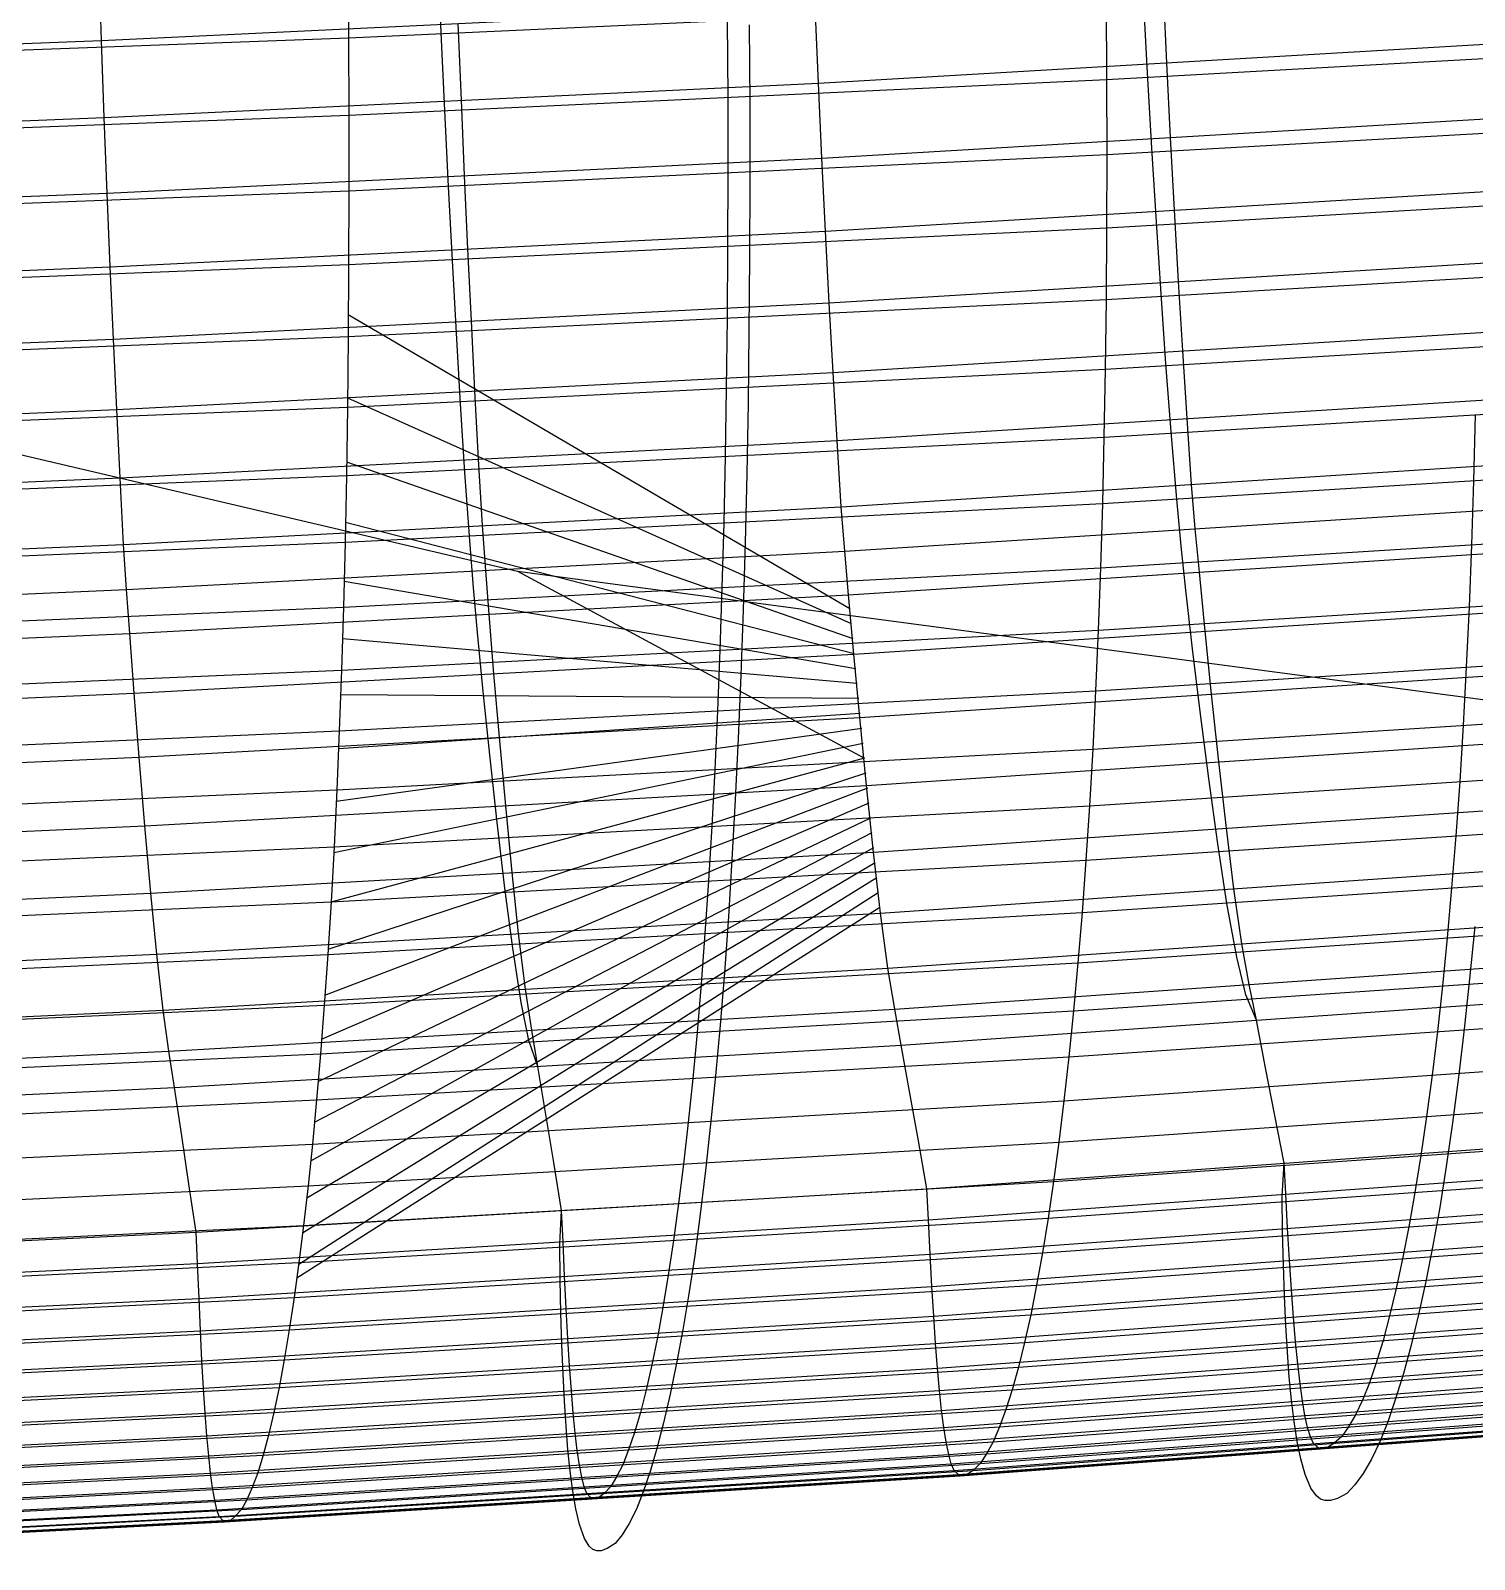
# Model space of a CAD drawing. Extents: x -530 to 530, y -2 to 255.
# Drawn here: x 123.2 to 173.1, y 2.3 to 55.2 of the extents above; entities that cross this region are included whole.
import ezdxf

# ---------------------------------------------------------------- set-up
doc = ezdxf.new("R2010")
doc.units = 0
doc.header["$MEASUREMENT"] = 0
doc.layers.add('default', color=7, linetype='Continuous')

msp = doc.modelspace()

# ---------------------------------------------------------------- linework, layer by layer
at = {"layer": 'default', "color": 5, "linetype": 'Continuous'}
for p, q in [((134.148, 57.698, -13.243), (134.17, 54.969, -13.147)), ((134.17, 54.969, -13.147), (160.396, 56.176, -8.465)), ((160.396, 56.176, -8.465), (160.411, 53.526, -8.323)), ((107.826, 53.986, -17.86), (134.17, 54.969, -13.147)), ((134.17, 54.969, -13.147), (134.183, 52.298, -13.004)), ((160.411, 53.526, -8.323), (186.129, 54.969, -1.64)), ((134.183, 52.298, -13.004), (160.411, 53.526, -8.323)), ((160.411, 53.526, -8.323), (160.415, 50.93, -8.14)), ((160.415, 50.93, -8.14), (186.134, 52.398, -1.459)), ((107.836, 51.298, -17.716), (134.183, 52.298, -13.004)), ((134.183, 52.298, -13.004), (134.187, 49.681, -12.819)), ((134.187, 49.681, -12.819), (160.415, 50.93, -8.14)), ((160.415, 50.93, -8.14), (160.408, 48.394, -7.909)), ((160.408, 48.394, -7.909), (186.126, 49.885, -1.231)), ((107.839, 48.665, -17.53), (134.187, 49.681, -12.819)), ((134.187, 49.681, -12.819), (134.18, 47.125, -12.585)), ((134.18, 47.125, -12.585), (160.408, 48.394, -7.909)), ((160.408, 48.394, -7.909), (160.389, 45.918, -7.634)), ((107.833, 46.092, -17.294), (134.18, 47.125, -12.585)), ((134.18, 47.125, -12.585), (134.164, 44.63, -12.307)), ((160.389, 45.918, -7.634), (186.104, 47.431, -0.96)), ((134.164, 44.63, -12.307), (160.389, 45.918, -7.634)), ((160.389, 45.918, -7.634), (160.359, 43.501, -7.313)), ((160.359, 43.501, -7.313), (186.069, 45.037, -0.644)), ((107.82, 43.58, -17.013), (134.164, 44.63, -12.307)), ((134.164, 44.63, -12.307), (134.138, 42.194, -11.982)), ((134.138, 42.194, -11.982), (160.359, 43.501, -7.313)), ((160.359, 43.501, -7.313), (160.317, 41.149, -6.943)), ((160.317, 41.149, -6.943), (186.02, 42.706, -0.28)), ((107.799, 41.129, -16.684), (134.138, 42.194, -11.982)), ((134.138, 42.194, -11.982), (134.102, 39.823, -11.608)), ((134.102, 39.823, -11.608), (160.317, 41.149, -6.943)), ((160.317, 41.149, -6.943), (160.262, 38.856, -6.526)), ((160.262, 38.856, -6.526), (185.957, 40.434, 0.131)), ((107.77, 38.743, -16.306), (134.102, 39.823, -11.608)), ((134.102, 39.823, -11.608), (134.056, 37.513, -11.184)), ((134.056, 37.513, -11.184), (160.262, 38.856, -6.526)), ((160.262, 38.856, -6.526), (160.196, 36.63, -6.062)), ((160.196, 36.63, -6.062), (185.88, 38.229, 0.588)), ((107.732, 36.418, -15.878), (134.056, 37.513, -11.184)), ((134.056, 37.513, -11.184), (134, 35.27, -10.714)), ((134, 35.27, -10.714), (160.196, 36.63, -6.062)), ((160.196, 36.63, -6.062), (160.118, 34.472, -5.552)), ((160.118, 34.472, -5.552), (185.79, 36.09, 1.089)), ((107.685, 34.161, -15.402), (134, 35.27, -10.714)), ((134, 35.27, -10.714), (133.933, 33.094, -10.197)), ((133.933, 33.094, -10.197), (160.118, 34.472, -5.552)), ((160.118, 34.472, -5.552), (160.029, 32.378, -4.996)), ((160.029, 32.378, -4.996), (185.686, 34.015, 1.635)), ((107.631, 31.972, -14.879), (133.933, 33.094, -10.197)), ((133.933, 33.094, -10.197), (133.857, 30.984, -9.633)), ((133.857, 30.984, -9.633), (160.029, 32.378, -4.996)), ((160.029, 32.378, -4.996), (159.927, 30.353, -4.394)), ((159.927, 30.353, -4.394), (185.568, 32.009, 2.227)), ((107.569, 29.848, -14.309), (133.857, 30.984, -9.633)), ((133.857, 30.984, -9.633), (133.771, 28.944, -9.023)), ((133.771, 28.944, -9.023), (159.927, 30.353, -4.394)), ((159.927, 30.353, -4.394), (159.815, 28.398, -3.751)), ((159.815, 28.398, -3.751), (185.438, 30.072, 2.859)), ((107.499, 27.795, -13.692), (133.771, 28.944, -9.023)), ((133.771, 28.944, -9.023), (133.676, 26.974, -8.371)), ((133.676, 26.974, -8.371), (159.815, 28.398, -3.751)), ((159.815, 28.398, -3.751), (159.692, 26.513, -3.065)), ((159.692, 26.513, -3.065), (185.295, 28.203, 3.534)), ((107.421, 25.813, -13.032), (133.676, 26.974, -8.371)), ((133.676, 26.974, -8.371), (133.571, 25.074, -7.674)), ((133.571, 25.074, -7.674), (159.692, 26.513, -3.065)), ((159.692, 26.513, -3.065), (159.559, 24.699, -2.339)), ((159.559, 24.699, -2.339), (185.141, 26.406, 4.246)), ((107.335, 23.902, -12.327), (133.571, 25.074, -7.674)), ((133.571, 25.074, -7.674), (133.458, 23.247, -6.938)), ((133.458, 23.247, -6.938), (159.559, 24.699, -2.339)), ((159.559, 24.699, -2.339), (159.416, 22.961, -1.578)), ((159.416, 22.961, -1.578), (184.975, 24.683, 4.994)), ((107.243, 22.063, -11.582), (133.458, 23.247, -6.938)), ((133.458, 23.247, -6.938), (133.337, 21.495, -6.165)), ((133.337, 21.495, -6.165), (159.416, 22.961, -1.578)), ((159.264, 21.294, -0.782), (184.798, 23.031, 5.776)), ((159.416, 22.961, -1.578), (159.264, 21.294, -0.782)), ((107.144, 20.3, -10.8), (133.337, 21.495, -6.165)), ((133.337, 21.495, -6.165), (133.208, 19.816, -5.358)), ((133.208, 19.816, -5.358), (159.264, 21.294, -0.782)), ((159.102, 19.704, 0.047), (184.611, 21.455, 6.59)), ((159.264, 21.294, -0.782), (159.102, 19.704, 0.047)), ((107.038, 18.611, -9.983), (133.208, 19.816, -5.358)), ((133.208, 19.816, -5.358), (133.071, 18.214, -4.517)), ((133.071, 18.214, -4.517), (159.102, 19.704, 0.047)), ((158.933, 18.189, 0.906), (184.415, 19.953, 7.433)), ((159.102, 19.704, 0.047), (158.933, 18.189, 0.906)), ((158.757, 16.754, 1.79), (184.21, 18.53, 8.302)), ((106.926, 16.999, -9.131), (133.071, 18.214, -4.517)), ((133.071, 18.214, -4.517), (132.927, 16.688, -3.645)), ((132.927, 16.688, -3.645), (158.933, 18.189, 0.906)), ((158.933, 18.189, 0.906), (158.757, 16.754, 1.79)), ((158.573, 15.395, 2.7), (183.997, 17.184, 9.194)), ((106.809, 15.464, -8.25), (132.927, 16.688, -3.645)), ((132.777, 15.242, -2.747), (158.757, 16.754, 1.79)), ((132.927, 16.688, -3.645), (132.777, 15.242, -2.747)), ((158.757, 16.754, 1.79), (158.573, 15.395, 2.7)), ((158.383, 14.119, 3.63), (183.776, 15.918, 10.108)), ((132.622, 13.873, -1.825), (158.573, 15.395, 2.7)), ((154.246, 14.07, 21.725), (178.975, 15.852, 27.86)), ((158.573, 15.395, 2.7), (158.383, 14.119, 3.63)), ((106.687, 14.009, -7.341), (132.777, 15.242, -2.747)), ((132.777, 15.242, -2.747), (132.622, 13.873, -1.825)), ((154.246, 14.07, 21.725), (154.192, 15.144, 21.879)), ((154.305, 12.876, 21.562), (179.043, 14.67, 27.7)), ((158.187, 12.922, 4.58), (183.549, 14.732, 11.041)), ((106.559, 12.632, -6.407), (132.622, 13.873, -1.825)), ((128.952, 12.553, 17.497), (154.246, 14.07, 21.725)), ((132.46, 12.587, -0.88), (158.383, 14.119, 3.63)), ((132.622, 13.873, -1.825), (132.46, 12.587, -0.88)), ((154.305, 12.876, 21.562), (154.246, 14.07, 21.725)), ((158.383, 14.119, 3.63), (158.187, 12.922, 4.58)), ((128.952, 12.553, 17.497), (128.906, 13.636, 17.654)), ((154.365, 11.764, 21.386), (179.113, 13.569, 27.529)), ((157.987, 11.807, 5.545), (183.316, 13.626, 11.988)), ((129.002, 11.349, 17.331), (154.305, 12.876, 21.562)), ((132.294, 11.382, 0.085), (158.187, 12.922, 4.58)), ((154.365, 11.764, 21.386), (154.305, 12.876, 21.562)), ((158.187, 12.922, 4.58), (157.987, 11.807, 5.545)), ((103.564, 11.316, 13.16), (128.952, 12.553, 17.497)), ((106.428, 11.338, -5.45), (132.46, 12.587, -0.88)), ((129.002, 11.349, 17.331), (128.952, 12.553, 17.497)), ((132.46, 12.587, -0.88), (132.294, 11.382, 0.085)), ((154.427, 10.734, 21.196), (179.184, 12.549, 27.343)), ((157.782, 10.774, 6.522), (183.079, 12.602, 12.947)), ((129.053, 10.229, 17.152), (154.365, 11.764, 21.386)), ((132.124, 10.259, 1.064), (157.987, 11.807, 5.545)), ((154.427, 10.734, 21.196), (154.365, 11.764, 21.386)), ((157.572, 9.826, 7.513), (182.835, 11.662, 13.919)), ((157.987, 11.807, 5.545), (157.782, 10.774, 6.522)), ((103.604, 10.105, 12.991), (129.002, 11.349, 17.331)), ((106.292, 10.126, -4.474), (132.294, 11.382, 0.085)), ((129.053, 10.229, 17.152), (129.002, 11.349, 17.331)), ((132.294, 11.382, 0.085), (132.124, 10.259, 1.064)), ((154.491, 9.79, 20.989), (179.259, 11.613, 27.14)), ((129.105, 9.191, 16.958), (154.427, 10.734, 21.196)), ((131.95, 9.219, 2.055), (157.782, 10.774, 6.522)), ((154.491, 9.79, 20.989), (154.427, 10.734, 21.196)), ((154.558, 8.932, 20.764), (179.337, 10.763, 26.92)), ((157.359, 8.965, 8.511), (182.588, 10.808, 14.899)), ((157.782, 10.774, 6.522), (157.572, 9.826, 7.513)), ((103.646, 8.977, 12.809), (129.053, 10.229, 17.152)), ((106.153, 8.996, -3.483), (132.124, 10.259, 1.064)), ((129.105, 9.191, 16.958), (129.053, 10.229, 17.152)), ((132.124, 10.259, 1.064), (131.95, 9.219, 2.055)), ((129.16, 8.238, 16.747), (154.491, 9.79, 20.989)), ((131.772, 8.264, 3.061), (157.572, 9.826, 7.513)), ((154.558, 8.932, 20.764), (154.491, 9.79, 20.989)), ((154.628, 8.159, 20.52), (179.417, 9.998, 26.681)), ((157.143, 8.188, 9.516), (182.338, 10.038, 15.886)), ((157.572, 9.826, 7.513), (157.359, 8.965, 8.511)), ((103.688, 7.932, 12.613), (129.105, 9.191, 16.958)), ((106.011, 7.95, -2.479), (131.95, 9.219, 2.055)), ((129.16, 8.238, 16.747), (129.105, 9.191, 16.958)), ((131.95, 9.219, 2.055), (131.772, 8.264, 3.061)), ((154.701, 7.473, 20.254), (179.502, 9.318, 26.421)), ((156.925, 7.499, 10.526), (182.084, 9.354, 16.877)), ((129.216, 7.373, 16.519), (154.558, 8.932, 20.764)), ((131.592, 7.397, 4.075), (157.359, 8.965, 8.511)), ((154.628, 8.159, 20.52), (154.558, 8.932, 20.764)), ((154.778, 6.876, 19.964), (179.592, 8.728, 26.136)), ((156.703, 6.899, 11.541), (181.827, 8.758, 17.873)), ((157.359, 8.965, 8.511), (157.143, 8.188, 9.516)), ((103.733, 6.973, 12.399), (129.16, 8.238, 16.747)), ((105.866, 6.99, -1.46), (131.772, 8.264, 3.061)), ((129.216, 7.373, 16.519), (129.16, 8.238, 16.747)), ((129.275, 6.594, 16.271), (154.628, 8.159, 20.52)), ((131.409, 6.615, 5.095), (157.143, 8.188, 9.516)), ((131.772, 8.264, 3.061), (131.592, 7.397, 4.075)), ((154.701, 7.473, 20.254), (154.628, 8.159, 20.52)), ((154.86, 6.367, 19.647), (179.687, 8.224, 25.825)), ((156.481, 6.386, 12.553), (181.569, 8.249, 18.866)), ((157.143, 8.188, 9.516), (156.925, 7.499, 10.526)), ((129.337, 5.902, 16), (154.701, 7.473, 20.254)), ((131.223, 5.921, 6.121), (156.925, 7.499, 10.526)), ((154.778, 6.876, 19.964), (154.701, 7.473, 20.254)), ((154.946, 5.95, 19.303), (179.787, 7.811, 25.488)), ((155.036, 5.622, 18.932), (179.892, 7.487, 25.125)), ((156.037, 5.634, 14.556), (181.053, 7.503, 20.831)), ((156.253, 5.965, 13.585), (181.304, 7.832, 19.879)), ((156.925, 7.499, 10.526), (156.703, 6.899, 11.541)), ((103.779, 6.103, 12.167), (129.216, 7.373, 16.519)), ((105.718, 6.118, -0.435), (131.592, 7.397, 4.075)), ((129.275, 6.594, 16.271), (129.216, 7.373, 16.519)), ((131.036, 5.317, 7.151), (156.703, 6.899, 11.541)), ((131.592, 7.397, 4.075), (131.409, 6.615, 5.095)), ((155.133, 5.39, 18.527), (180.004, 7.257, 24.728)), ((155.275, 5.25, 17.916), (180.169, 7.118, 24.128)), ((155.341, 5.203, 17.632), (180.245, 7.072, 23.85)), ((155.46, 5.214, 17.11), (180.384, 7.084, 23.338)), ((155.586, 5.253, 16.558), (180.53, 7.123, 22.795)), ((155.786, 5.397, 15.67), (180.762, 7.267, 21.924)), ((156.703, 6.899, 11.541), (156.481, 6.386, 12.553)), ((103.827, 5.318, 11.916), (129.275, 6.594, 16.271)), ((105.569, 5.331, 0.599), (131.409, 6.615, 5.095)), ((129.337, 5.902, 16), (129.275, 6.594, 16.271)), ((129.402, 5.301, 15.705), (154.778, 6.876, 19.964)), ((129.472, 4.787, 15.383), (154.86, 6.367, 19.647)), ((130.847, 4.801, 8.179), (156.481, 6.386, 12.553)), ((131.409, 6.615, 5.095), (131.223, 5.921, 6.121)), ((154.86, 6.367, 19.647), (154.778, 6.876, 19.964)), ((154.946, 5.95, 19.303), (154.86, 6.367, 19.647)), ((156.481, 6.386, 12.553), (156.253, 5.965, 13.585)), ((103.878, 4.621, 11.642), (129.337, 5.902, 16)), ((105.417, 4.633, 1.637), (131.223, 5.921, 6.121)), ((129.402, 5.301, 15.705), (129.337, 5.902, 16)), ((129.545, 4.367, 15.034), (154.946, 5.95, 19.303)), ((130.653, 4.378, 9.227), (156.253, 5.965, 13.585)), ((131.223, 5.921, 6.121), (131.036, 5.317, 7.151)), ((155.036, 5.622, 18.932), (154.946, 5.95, 19.303)), ((156.253, 5.965, 13.585), (156.037, 5.634, 14.556)), ((103.931, 4.016, 11.343), (129.402, 5.301, 15.705)), ((105.264, 4.026, 2.681), (131.036, 5.317, 7.151)), ((129.472, 4.787, 15.383), (129.402, 5.301, 15.705)), ((129.622, 4.036, 14.657), (155.036, 5.622, 18.932)), ((129.704, 3.801, 14.246), (155.133, 5.39, 18.527)), ((130.258, 3.807, 11.343), (155.786, 5.397, 15.67)), ((130.47, 4.045, 10.212), (156.037, 5.634, 14.556)), ((131.036, 5.317, 7.151), (130.847, 4.801, 8.179)), ((155.133, 5.39, 18.527), (155.036, 5.622, 18.932)), ((155.275, 5.25, 17.916), (155.133, 5.39, 18.527)), ((155.786, 5.397, 15.67), (155.586, 5.253, 16.558)), ((156.037, 5.634, 14.556), (155.786, 5.397, 15.67)), ((103.987, 3.499, 11.016), (129.472, 4.787, 15.383)), ((105.11, 3.508, 3.721), (130.847, 4.801, 8.179)), ((129.545, 4.367, 15.034), (129.472, 4.787, 15.383)), ((129.824, 3.66, 13.625), (155.275, 5.25, 17.916)), ((129.88, 3.612, 13.337), (155.341, 5.203, 17.632)), ((129.981, 3.623, 12.807), (155.46, 5.214, 17.11)), ((130.088, 3.662, 12.245), (155.586, 5.253, 16.558)), ((130.847, 4.801, 8.179), (130.653, 4.378, 9.227)), ((155.341, 5.203, 17.632), (155.275, 5.25, 17.916)), ((155.46, 5.214, 17.11), (155.341, 5.203, 17.632)), ((155.586, 5.253, 16.558), (155.46, 5.214, 17.11)), ((104.047, 3.075, 10.662), (129.545, 4.367, 15.034)), ((104.952, 3.082, 4.782), (130.653, 4.378, 9.227)), ((129.622, 4.036, 14.657), (129.545, 4.367, 15.034)), ((130.653, 4.378, 9.227), (130.47, 4.045, 10.212)), ((104.11, 2.743, 10.281), (129.622, 4.036, 14.657)), ((104.177, 2.506, 9.864), (129.704, 3.801, 14.246)), ((104.629, 2.509, 6.925), (130.258, 3.807, 11.343)), ((104.802, 2.748, 5.78), (130.47, 4.045, 10.212)), ((129.704, 3.801, 14.246), (129.622, 4.036, 14.657)), ((129.824, 3.66, 13.625), (129.704, 3.801, 14.246)), ((130.258, 3.807, 11.343), (130.088, 3.662, 12.245)), ((130.47, 4.045, 10.212), (130.258, 3.807, 11.343)), ((104.275, 2.363, 9.236), (129.824, 3.66, 13.625)), ((104.321, 2.315, 8.944), (129.88, 3.612, 13.337)), ((104.403, 2.325, 8.407), (129.981, 3.623, 12.807)), ((104.49, 2.364, 7.839), (130.088, 3.662, 12.245)), ((129.88, 3.612, 13.337), (129.824, 3.66, 13.625)), ((129.981, 3.623, 12.807), (129.88, 3.612, 13.337)), ((130.088, 3.662, 12.245), (129.981, 3.623, 12.807))]:
    msp.add_line(p, q, dxfattribs=at)
at = {"layer": 'default', "color": 4, "linetype": 'Continuous'}
for p, q in [((137.387, 55.144, 36.452), (137.267, 57.888, 36.809)), ((161.828, 53.757, 40.951), (161.682, 56.418, 41.328)), ((137.511, 52.459, 36.067), (137.387, 55.144, 36.452)), ((148.045, 55.419, -14.386), (148.059, 52.693, -14.24)), ((161.976, 51.151, 40.559), (161.828, 53.757, 40.951)), ((137.639, 49.83, 35.666), (137.511, 52.459, 36.067)), ((148.059, 52.693, -14.24), (148.065, 50.017, -14.05)), ((162.133, 48.604, 40.132), (161.976, 51.151, 40.559)), ((137.773, 47.261, 35.231), (137.639, 49.83, 35.666)), ((148.065, 50.017, -14.05), (148.054, 47.397, -13.799)), ((162.295, 46.116, 39.675), (162.133, 48.604, 40.132)), ((137.911, 44.75, 34.765), (137.773, 47.261, 35.231)), ((148.054, 47.397, -13.799), (148.032, 44.837, -13.492)), ((162.461, 43.689, 39.199), (162.295, 46.116, 39.675)), ((138.053, 42.302, 34.279), (137.911, 44.75, 34.765)), ((148.032, 44.837, -13.492), (148, 42.331, -13.136)), ((162.638, 41.332, 38.673), (162.461, 43.689, 39.199)), ((148, 42.331, -13.136), (147.954, 39.885, -12.729)), ((138.204, 39.924, 33.743), (138.053, 42.302, 34.279)), ((162.836, 39.003, 38.098), (162.638, 41.332, 38.673)), ((138.375, 37.574, 33.157), (138.204, 39.924, 33.743)), ((147.954, 39.885, -12.729), (147.897, 37.498, -12.271)), ((162.989, 37.375, 37.584), (162.836, 39.003, 38.098)), ((138.504, 35.932, 32.633), (138.375, 37.574, 33.157)), ((147.897, 37.498, -12.271), (147.829, 35.176, -11.764)), ((163.152, 35.852, 37.035), (162.989, 37.375, 37.584)), ((138.643, 34.396, 32.074), (138.504, 35.932, 32.633)), ((163.382, 33.822, 36.275), (163.152, 35.852, 37.035)), ((147.829, 35.176, -11.764), (147.75, 32.919, -11.207)), ((138.84, 32.347, 31.299), (138.643, 34.396, 32.074)), ((163.644, 31.655, 35.405), (163.382, 33.822, 36.275)), ((147.75, 32.919, -11.207), (147.659, 30.723, -10.601)), ((139.064, 30.16, 30.413), (138.84, 32.347, 31.299)), ((163.943, 29.334, 34.383), (163.644, 31.655, 35.405)), ((147.659, 30.723, -10.601), (147.556, 28.597, -9.946)), ((139.32, 27.819, 29.373), (139.064, 30.16, 30.413)), ((164.256, 27.078, 33.305), (163.943, 29.334, 34.383)), ((147.556, 28.597, -9.946), (147.444, 26.54, -9.246)), ((139.587, 25.543, 28.275), (139.32, 27.819, 29.373)), ((164.575, 25.017, 32.209), (164.256, 27.078, 33.305)), ((147.444, 26.54, -9.246), (147.321, 24.547, -8.508)), ((139.861, 23.463, 27.158), (139.587, 25.543, 28.275)), ((164.92, 23.157, 30.967), (164.575, 25.017, 32.209)), ((147.321, 24.547, -8.508), (147.187, 22.631, -7.718)), ((173.146, 24.217, -2.091), (172.97, 22.404, -1.245)), ((140.155, 21.586, 25.894), (139.861, 23.463, 27.158)), ((165.231, 21.851, 29.794), (164.92, 23.157, 30.967)), ((147.187, 22.631, -7.718), (147.037, 20.804, -6.859)), ((172.97, 22.404, -1.245), (172.783, 20.666, -0.358)), ((165.592, 20.972, 28.407), (165.231, 21.851, 29.794)), ((140.421, 20.268, 24.699), (140.155, 21.586, 25.894)), ((147.037, 20.804, -6.859), (146.877, 19.052, -5.958)), ((165.912, 19.325, 27.253), (165.592, 20.972, 28.407)), ((172.783, 20.666, -0.358), (172.585, 19.006, 0.565)), ((140.728, 19.378, 23.291), (140.421, 20.268, 24.699)), ((141.002, 17.715, 22.116), (140.728, 19.378, 23.291)), ((146.877, 19.052, -5.958), (146.707, 17.379, -5.02)), ((166.232, 17.678, 26.099), (165.912, 19.325, 27.253)), ((172.585, 19.006, 0.565), (172.38, 17.418, 1.511)), ((141.275, 16.053, 20.941), (141.002, 17.715, 22.116)), ((166.552, 16.03, 24.945), (166.232, 17.678, 26.099)), ((146.707, 17.379, -5.02), (146.532, 15.778, -4.06)), ((172.38, 17.418, 1.511), (172.164, 15.916, 2.494)), ((141.549, 14.39, 19.766), (141.275, 16.053, 20.941)), ((166.488, 14.885, 25.29), (166.552, 16.03, 24.945)), ((172.164, 15.916, 2.494), (171.939, 14.494, 3.508)), ((146.532, 15.778, -4.06), (146.347, 14.265, -3.061)), ((166.497, 13.657, 25.353), (166.488, 14.885, 25.29)), ((141.494, 13.235, 20.12), (141.549, 14.39, 19.766)), ((171.939, 14.494, 3.508), (171.698, 13.176, 4.573)), ((146.347, 14.265, -3.061), (146.155, 12.831, -2.031)), ((141.502, 11.997, 20.182), (141.494, 13.235, 20.12)), ((166.525, 12.504, 25.334), (166.497, 13.657, 25.353)), ((146.155, 12.831, -2.031), (145.949, 11.503, -0.949)), ((171.698, 13.176, 4.573), (171.453, 11.938, 5.651)), ((166.563, 11.425, 25.266), (166.525, 12.504, 25.334)), ((141.526, 10.834, 20.16), (141.502, 11.997, 20.182)), ((171.453, 11.938, 5.651), (171.201, 10.793, 6.752)), ((145.949, 11.503, -0.949), (145.74, 10.255, 0.147)), ((166.611, 10.42, 25.156), (166.563, 11.425, 25.266)), ((141.559, 9.745, 20.09), (141.526, 10.834, 20.16)), ((171.201, 10.793, 6.752), (170.943, 9.73, 7.871)), ((145.74, 10.255, 0.147), (145.524, 9.101, 1.266)), ((166.667, 9.49, 25.006), (166.611, 10.42, 25.156)), ((141.6, 8.732, 19.977), (141.559, 9.745, 20.09)), ((170.943, 9.73, 7.871), (170.68, 8.749, 9.002)), ((145.524, 9.101, 1.266), (145.304, 8.031, 2.402)), ((166.732, 8.625, 24.815), (166.667, 9.49, 25.006)), ((141.648, 7.793, 19.824), (141.6, 8.732, 19.977)), ((166.808, 7.823, 24.577), (166.732, 8.625, 24.815)), ((170.68, 8.749, 9.002), (170.411, 7.868, 10.148)), ((145.304, 8.031, 2.402), (145.079, 7.042, 3.552)), ((141.704, 6.921, 19.629), (141.648, 7.793, 19.824)), ((166.896, 7.083, 24.283), (166.808, 7.823, 24.577)), ((170.411, 7.868, 10.148), (170.138, 7.077, 11.305)), ((141.769, 6.112, 19.386), (141.704, 6.921, 19.629)), ((145.079, 7.042, 3.552), (144.849, 6.154, 4.716)), ((167.001, 6.401, 23.919), (166.896, 7.083, 24.283)), ((170.138, 7.077, 11.305), (169.859, 6.384, 12.478)), ((167.126, 5.792, 23.47), (167.001, 6.401, 23.919)), ((169.859, 6.384, 12.478), (169.577, 5.785, 13.653)), ((141.845, 5.366, 19.086), (141.769, 6.112, 19.386)), ((144.849, 6.154, 4.716), (144.616, 5.357, 5.892)), ((141.934, 4.678, 18.716), (141.845, 5.366, 19.086)), ((144.616, 5.357, 5.892), (144.377, 4.659, 7.084)), ((167.275, 5.254, 22.922), (167.126, 5.792, 23.47)), ((169.577, 5.785, 13.653), (169.292, 5.286, 14.84)), ((167.476, 4.779, 22.172), (167.275, 5.254, 22.922)), ((167.673, 4.51, 21.36), (167.476, 4.779, 22.172)), ((168.999, 4.899, 16.03), (168.721, 4.6, 17.196)), ((169.292, 5.286, 14.84), (168.999, 4.899, 16.03)), ((142.041, 4.064, 18.258), (141.934, 4.678, 18.716)), ((144.377, 4.659, 7.084), (144.136, 4.056, 8.278)), ((167.813, 4.401, 20.822), (167.673, 4.51, 21.36)), ((167.977, 4.357, 20.153), (167.813, 4.401, 20.822)), ((168.152, 4.353, 19.464), (167.977, 4.357, 20.153)), ((168.4, 4.427, 18.462), (168.152, 4.353, 19.464)), ((168.721, 4.6, 17.196), (168.4, 4.427, 18.462)), ((142.168, 3.522, 17.7), (142.041, 4.064, 18.258)), ((144.136, 4.056, 8.278), (143.893, 3.553, 9.485)), ((142.341, 3.043, 16.938), (142.168, 3.522, 17.7)), ((143.893, 3.553, 9.485), (143.642, 3.163, 10.694)), ((142.508, 2.772, 16.112), (142.341, 3.043, 16.938)), ((142.628, 2.661, 15.566), (142.508, 2.772, 16.112)), ((142.768, 2.618, 14.886), (142.628, 2.661, 15.566)), ((143.13, 2.688, 13.166), (142.918, 2.613, 14.185)), ((143.405, 2.862, 11.879), (143.13, 2.688, 13.166)), ((143.642, 3.163, 10.694), (143.405, 2.862, 11.879)), ((142.918, 2.613, 14.185), (142.768, 2.618, 14.886))]:
    msp.add_line(p, q, dxfattribs=at)
at = {"layer": 'default', "color": 3, "linetype": 'Continuous'}
for p, q in [((125.628, 54.883, 31.598), (125.535, 57.611, 31.872)), ((125.628, 54.883, 31.598), (150.323, 56.054, 35.595)), ((150.438, 53.405, 35.3), (150.323, 56.054, 35.595)), ((100.852, 53.93, 27.453), (125.628, 54.883, 31.598)), ((125.725, 52.212, 31.298), (125.628, 54.883, 31.598)), ((150.438, 53.405, 35.3), (174.553, 54.808, 41.155)), ((125.725, 52.212, 31.298), (150.438, 53.405, 35.3)), ((150.557, 50.811, 34.981), (150.438, 53.405, 35.3)), ((100.931, 51.242, 27.148), (125.725, 52.212, 31.298)), ((125.826, 49.597, 30.973), (125.725, 52.212, 31.298)), ((150.557, 50.811, 34.981), (174.692, 52.238, 40.843)), ((125.826, 49.597, 30.973), (150.557, 50.811, 34.981)), ((150.681, 48.276, 34.637), (150.557, 50.811, 34.981)), ((101.014, 48.609, 26.818), (125.826, 49.597, 30.973)), ((125.931, 47.042, 30.623), (125.826, 49.597, 30.973)), ((150.681, 48.276, 34.637), (174.836, 49.727, 40.508)), ((125.931, 47.042, 30.623), (150.681, 48.276, 34.637)), ((150.811, 45.802, 34.265), (150.681, 48.276, 34.637)), ((150.811, 45.802, 34.265), (174.986, 47.276, 40.144)), ((101.099, 46.038, 26.463), (125.931, 47.042, 30.623)), ((126.041, 44.547, 30.243), (125.931, 47.042, 30.623)), ((126.041, 44.547, 30.243), (150.811, 45.802, 34.265)), ((150.945, 43.387, 33.865), (150.811, 45.802, 34.265)), ((101.189, 43.527, 26.078), (126.041, 44.547, 30.243)), ((126.155, 42.113, 29.837), (126.041, 44.547, 30.243)), ((150.945, 43.387, 33.865), (175.143, 44.884, 39.753)), ((126.155, 42.113, 29.837), (150.945, 43.387, 33.865)), ((151.084, 41.037, 33.441), (150.945, 43.387, 33.865)), ((151.084, 41.037, 33.441), (175.304, 42.556, 39.338)), ((101.282, 41.076, 25.665), (126.155, 42.113, 29.837)), ((126.272, 39.744, 29.405), (126.155, 42.113, 29.837)), ((126.272, 39.744, 29.405), (151.084, 41.037, 33.441)), ((151.229, 38.746, 32.99), (151.084, 41.037, 33.441)), ((151.229, 38.746, 32.99), (175.471, 40.288, 38.898)), ((101.378, 38.691, 25.228), (126.272, 39.744, 29.405)), ((126.394, 37.435, 28.947), (126.272, 39.744, 29.405)), ((126.394, 37.435, 28.947), (151.229, 38.746, 32.99)), ((151.348, 37.205, 32.59), (151.229, 38.746, 32.99)), ((151.348, 37.205, 32.59), (175.61, 38.761, 38.505)), ((101.477, 36.367, 24.762), (126.394, 37.435, 28.947)), ((126.496, 35.881, 28.539), (126.394, 37.435, 28.947)), ((126.496, 35.881, 28.539), (151.348, 37.205, 32.59)), ((151.477, 35.698, 32.141), (151.348, 37.205, 32.59)), ((151.477, 35.698, 32.141), (175.76, 37.269, 38.066)), ((101.559, 34.803, 24.349), (126.496, 35.881, 28.539)), ((126.605, 34.362, 28.082), (126.496, 35.881, 28.539)), ((126.605, 34.362, 28.082), (151.477, 35.698, 32.141)), ((151.66, 33.643, 31.502), (151.477, 35.698, 32.141)), ((151.66, 33.643, 31.502), (175.972, 35.234, 37.44)), ((101.649, 33.274, 23.886), (126.605, 34.362, 28.082)), ((126.76, 32.29, 27.433), (126.605, 34.362, 28.082)), ((126.76, 32.29, 27.433), (151.66, 33.643, 31.502)), ((151.864, 31.452, 30.783), (151.66, 33.643, 31.502)), ((151.864, 31.452, 30.783), (176.209, 33.064, 36.736)), ((101.775, 31.188, 23.228), (126.76, 32.29, 27.433)), ((126.933, 30.081, 26.702), (126.76, 32.29, 27.433)), ((126.933, 30.081, 26.702), (151.864, 31.452, 30.783)), ((152.099, 29.094, 29.939), (151.864, 31.452, 30.783)), ((152.099, 29.094, 29.939), (176.482, 30.728, 35.91)), ((101.916, 28.964, 22.487), (126.933, 30.081, 26.702)), ((127.132, 27.703, 25.845), (126.933, 30.081, 26.702)), ((127.132, 27.703, 25.845), (152.099, 29.094, 29.939)), ((152.343, 26.786, 29.052), (152.099, 29.094, 29.939)), ((152.343, 26.786, 29.052), (176.765, 28.443, 35.04)), ((102.079, 26.57, 21.618), (127.132, 27.703, 25.845)), ((127.339, 25.377, 24.942), (127.132, 27.703, 25.845)), ((127.339, 25.377, 24.942), (152.343, 26.786, 29.052)), ((152.582, 24.685, 28.174), (152.343, 26.786, 29.052)), ((152.582, 24.685, 28.174), (177.042, 26.363, 34.181)), ((102.248, 24.228, 20.704), (127.339, 25.377, 24.942)), ((127.541, 23.258, 24.05), (127.339, 25.377, 24.942)), ((127.541, 23.258, 24.05), (152.582, 24.685, 28.174)), ((152.841, 22.771, 27.192), (152.582, 24.685, 28.174)), ((152.841, 22.771, 27.192), (177.343, 24.467, 33.218)), ((102.412, 22.096, 19.799), (127.541, 23.258, 24.05)), ((127.761, 21.328, 23.052), (127.541, 23.258, 24.05)), ((127.761, 21.328, 23.052), (152.841, 22.771, 27.192)), ((153.076, 21.357, 26.271), (152.841, 22.771, 27.192)), ((153.076, 21.357, 26.271), (177.616, 23.068, 32.316)), ((153.303, 20.111, 25.376), (177.88, 21.834, 31.438)), ((102.591, 20.152, 18.788), (127.761, 21.328, 23.052)), ((127.96, 19.902, 22.117), (127.761, 21.328, 23.052)), ((127.96, 19.902, 22.117), (153.076, 21.357, 26.271)), ((153.303, 20.111, 25.376), (153.076, 21.357, 26.271)), ((128.153, 18.645, 21.206), (153.303, 20.111, 25.376)), ((102.754, 18.717, 17.84), (127.96, 19.902, 22.117)), ((128.153, 18.645, 21.206), (127.96, 19.902, 22.117)), ((102.912, 17.45, 16.918), (128.153, 18.645, 21.206))]:
    msp.add_line(p, q, dxfattribs=at)
at = {"layer": 'default', "color": 7, "linetype": 'Continuous'}
for p, q in [((162.496, 54.106, 38.228), (162.371, 56.743, 38.519)), ((147.283, 55.572, -10.806), (147.297, 52.912, -10.664)), ((138.081, 52.809, 33.299), (137.975, 55.468, 33.597)), ((162.625, 51.524, 37.912), (162.496, 54.106, 38.228)), ((147.297, 52.912, -10.664), (147.301, 50.306, -10.48)), ((138.192, 50.204, 32.977), (138.081, 52.809, 33.299)), ((162.759, 49.002, 37.573), (162.625, 51.524, 37.912)), ((147.301, 50.306, -10.48), (147.294, 47.76, -10.247)), ((138.306, 47.659, 32.63), (138.192, 50.204, 32.977)), ((162.899, 46.539, 37.204), (162.759, 49.002, 37.573)), ((138.426, 45.175, 32.254), (138.306, 47.659, 32.63)), ((147.294, 47.76, -10.247), (147.277, 45.274, -9.97)), ((163.044, 44.135, 36.809), (162.899, 46.539, 37.204)), ((138.55, 42.75, 31.851), (138.426, 45.175, 32.254)), ((147.277, 45.274, -9.97), (147.249, 42.847, -9.647)), ((163.194, 41.796, 36.39), (163.044, 44.135, 36.809)), ((138.678, 40.39, 31.423), (138.55, 42.75, 31.851)), ((147.249, 42.847, -9.647), (147.21, 40.486, -9.276)), ((173.169, 41.927, -3.612), (173.11, 39.645, -3.197)), ((163.35, 39.517, 35.944), (163.194, 41.796, 36.39)), ((138.811, 38.091, 30.969), (138.678, 40.39, 31.423)), ((147.21, 40.486, -9.276), (147.159, 38.184, -8.855)), ((163.479, 37.983, 35.547), (163.35, 39.517, 35.944)), ((173.11, 39.645, -3.197), (173.038, 37.43, -2.737)), ((147.159, 38.184, -8.855), (147.098, 35.95, -8.388)), ((138.922, 36.543, 30.564), (138.811, 38.091, 30.969)), ((163.619, 36.483, 35.103), (163.479, 37.983, 35.547)), ((173.038, 37.43, -2.737), (172.954, 35.281, -2.231)), ((139.041, 35.03, 30.111), (138.922, 36.543, 30.564)), ((163.816, 34.438, 34.471), (163.619, 36.483, 35.103)), ((147.098, 35.95, -8.388), (147.026, 33.783, -7.874)), ((139.21, 32.966, 29.468), (139.041, 35.03, 30.111)), ((172.954, 35.281, -2.231), (172.857, 33.196, -1.68)), ((164.036, 32.258, 33.759), (163.816, 34.438, 34.471)), ((147.026, 33.783, -7.874), (146.943, 31.681, -7.315)), ((139.398, 30.766, 28.742), (139.21, 32.966, 29.468)), ((172.857, 33.196, -1.68), (172.748, 31.181, -1.084)), ((164.29, 29.911, 32.925), (164.036, 32.258, 33.759)), ((146.943, 31.681, -7.315), (146.849, 29.649, -6.708)), ((139.616, 28.399, 27.892), (139.398, 30.766, 28.742)), ((172.748, 31.181, -1.084), (172.627, 29.235, -0.446)), ((146.849, 29.649, -6.708), (146.746, 27.686, -6.061)), ((164.554, 27.615, 32.046), (164.29, 29.911, 32.925)), ((172.627, 29.235, -0.446), (172.494, 27.358, 0.234)), ((139.841, 26.082, 26.997), (139.616, 28.399, 27.892)), ((146.746, 27.686, -6.061), (146.632, 25.794, -5.369)), ((164.812, 25.524, 31.178), (164.554, 27.615, 32.046)), ((172.494, 27.358, 0.234), (172.35, 25.553, 0.953)), ((140.061, 23.972, 26.112), (139.841, 26.082, 26.997)), ((146.632, 25.794, -5.369), (146.508, 23.973, -4.639)), ((165.092, 23.619, 30.205), (164.812, 25.524, 31.178)), ((172.35, 25.553, 0.953), (172.195, 23.822, 1.708)), ((140.301, 22.049, 25.122), (140.061, 23.972, 26.112)), ((146.508, 23.973, -4.639), (146.376, 22.228, -3.871)), ((172.195, 23.822, 1.708), (172.031, 22.162, 2.497)), ((165.346, 22.213, 29.294), (165.092, 23.619, 30.205)), ((146.376, 22.228, -3.871), (146.236, 20.555, -3.07)), ((140.518, 20.63, 24.194), (140.301, 22.049, 25.122)), ((165.592, 20.972, 28.407), (165.346, 22.213, 29.294)), ((172.031, 22.162, 2.497), (171.857, 20.58, 3.319)), ((165.912, 19.325, 27.253), (165.592, 20.972, 28.407)), ((140.728, 19.378, 23.291), (140.518, 20.63, 24.194)), ((146.236, 20.555, -3.07), (146.087, 18.959, -2.235)), ((171.857, 20.58, 3.319), (171.674, 19.071, 4.169)), ((141.002, 17.715, 22.116), (140.728, 19.378, 23.291)), ((166.232, 17.678, 26.099), (165.912, 19.325, 27.253)), ((171.674, 19.071, 4.169), (171.483, 17.642, 5.046)), ((146.087, 18.959, -2.235), (145.93, 17.438, -1.37)), ((141.275, 16.053, 20.941), (141.002, 17.715, 22.116)), ((166.552, 16.03, 24.945), (166.232, 17.678, 26.099)), ((171.483, 17.642, 5.046), (171.285, 16.289, 5.947)), ((145.93, 17.438, -1.37), (145.767, 15.998, -0.478)), ((141.549, 14.39, 19.766), (141.275, 16.053, 20.941)), ((145.767, 15.998, -0.478), (145.597, 14.634, 0.437)), ((166.61, 14.961, 24.793), (166.552, 16.03, 24.945)), ((171.285, 16.289, 5.947), (171.08, 15.018, 6.869)), ((166.674, 13.773, 24.631), (166.61, 14.961, 24.793)), ((171.08, 15.018, 6.869), (170.868, 13.827, 7.811)), ((141.599, 13.311, 19.611), (141.549, 14.39, 19.766)), ((145.597, 14.634, 0.437), (145.422, 13.353, 1.375)), ((166.739, 12.666, 24.458), (166.674, 13.773, 24.631)), ((170.868, 13.827, 7.811), (170.651, 12.717, 8.766)), ((141.653, 12.113, 19.446), (141.599, 13.311, 19.611)), ((145.422, 13.353, 1.375), (145.241, 12.152, 2.333)), ((170.651, 12.717, 8.766), (170.43, 11.688, 9.734)), ((166.806, 11.642, 24.269), (166.739, 12.666, 24.458)), ((141.709, 10.996, 19.269), (141.653, 12.113, 19.446)), ((145.241, 12.152, 2.333), (145.055, 11.033, 3.304)), ((166.875, 10.701, 24.064), (166.806, 11.642, 24.269)), ((170.43, 11.688, 9.734), (170.204, 10.744, 10.716)), ((141.766, 9.963, 19.077), (141.709, 10.996, 19.269)), ((145.055, 11.033, 3.304), (144.866, 9.996, 4.288)), ((166.947, 9.848, 23.842), (166.875, 10.701, 24.064)), ((170.204, 10.744, 10.716), (169.974, 9.886, 11.705)), ((141.826, 9.014, 18.868), (141.766, 9.963, 19.077)), ((144.866, 9.996, 4.288), (144.672, 9.045, 5.287)), ((167.023, 9.078, 23.601), (166.947, 9.848, 23.842)), ((169.974, 9.886, 11.705), (169.74, 9.113, 12.701)), ((141.887, 8.153, 18.641), (141.826, 9.014, 18.868)), ((144.672, 9.045, 5.287), (144.476, 8.181, 6.293)), ((167.102, 8.395, 23.337), (167.023, 9.078, 23.601)), ((169.74, 9.113, 12.701), (169.504, 8.426, 13.702)), ((141.951, 7.376, 18.395), (141.887, 8.153, 18.641)), ((144.476, 8.181, 6.293), (144.276, 7.402, 7.306)), ((167.185, 7.802, 23.05), (167.102, 8.395, 23.337)), ((169.504, 8.426, 13.702), (169.265, 7.829, 14.707)), ((167.273, 7.295, 22.736), (167.185, 7.802, 23.05)), ((169.265, 7.829, 14.707), (169.025, 7.318, 15.71)), ((142.019, 6.687, 18.127), (141.951, 7.376, 18.395)), ((144.276, 7.402, 7.306), (144.074, 6.71, 8.324)), ((167.366, 6.88, 22.395), (167.273, 7.295, 22.736)), ((167.464, 6.555, 22.028), (167.366, 6.88, 22.395)), ((168.778, 6.899, 16.732), (168.545, 6.569, 17.693)), ((169.025, 7.318, 15.71), (168.778, 6.899, 16.732)), ((142.09, 6.089, 17.835), (142.019, 6.687, 18.127)), ((144.074, 6.71, 8.324), (143.869, 6.108, 9.346)), ((167.569, 6.323, 21.627), (167.464, 6.555, 22.028)), ((168.545, 6.569, 17.693), (168.274, 6.332, 18.797)), ((142.166, 5.577, 17.515), (142.09, 6.089, 17.835)), ((143.869, 6.108, 9.346), (143.664, 5.594, 10.366)), ((167.722, 6.184, 21.022), (167.569, 6.323, 21.627)), ((167.793, 6.138, 20.741), (167.722, 6.184, 21.022)), ((167.922, 6.149, 20.224), (167.793, 6.138, 20.741)), ((168.058, 6.188, 19.676), (167.922, 6.149, 20.224)), ((168.274, 6.332, 18.797), (168.058, 6.188, 19.676)), ((142.245, 5.158, 17.168), (142.166, 5.577, 17.515)), ((143.664, 5.594, 10.366), (143.453, 5.171, 11.406)), ((142.329, 4.829, 16.794), (142.245, 5.158, 17.168)), ((142.418, 4.596, 16.386), (142.329, 4.829, 16.794)), ((143.253, 4.839, 12.384), (143.022, 4.602, 13.506)), ((143.453, 5.171, 11.406), (143.253, 4.839, 12.384)), ((142.55, 4.455, 15.771), (142.418, 4.596, 16.386)), ((142.61, 4.408, 15.485), (142.55, 4.455, 15.771)), ((142.721, 4.418, 14.959), (142.61, 4.408, 15.485)), ((142.837, 4.458, 14.401), (142.721, 4.418, 14.959)), ((143.022, 4.602, 13.506), (142.837, 4.458, 14.401))]:
    msp.add_line(p, q, dxfattribs=at)
at = {"layer": 'default', "color": 1, "linetype": 'Continuous'}
for p, q in [((83.168, 49.858, 307.158), (140.018, 36.517, 114.827)), ((140.018, 36.517, 114.827), (152.004, 30.05, 30.281)), ((140.018, 36.517, 114.827), (176.371, 31.675, 36.245)), ((153.303, 20.111, 25.376), (177.88, 21.834, 31.438)), ((128.153, 18.645, 21.206), (153.303, 20.111, 25.376)), ((153.6, 18.455, 24.21), (153.303, 20.111, 25.376)), ((102.912, 17.45, 16.918), (128.153, 18.645, 21.206)), ((128.404, 16.975, 20.022), (128.153, 18.645, 21.206)), ((153.896, 16.8, 23.045), (153.6, 18.455, 24.21)), ((128.655, 15.306, 18.838), (128.404, 16.975, 20.022)), ((154.192, 15.144, 21.879), (153.896, 16.8, 23.045)), ((154.192, 15.144, 21.879), (178.911, 16.917, 28.01)), ((128.906, 13.636, 17.654), (128.655, 15.306, 18.838)), ((128.906, 13.636, 17.654), (154.192, 15.144, 21.879)), ((103.526, 12.406, 13.319), (128.906, 13.636, 17.654))]:
    msp.add_line(p, q, dxfattribs=at)
at = {"layer": 'default', "color": 30, "linetype": 'Continuous'}
for p, q in [((134.169, 45.396, -12.392), (151.52, 35.218, 31.991)), ((134.141, 42.514, -12.023), (151.572, 34.701, 31.805)), ((134.11, 40.297, -11.683), (151.624, 34.185, 31.618)), ((134.07, 38.206, -11.311), (151.676, 33.668, 31.431)), ((134.022, 36.167, -10.902), (151.728, 33.151, 31.245)), ((133.967, 34.182, -10.456), (151.78, 32.634, 31.058)), ((133.903, 32.25, -9.972), (151.832, 32.117, 30.871)), ((133.831, 30.372, -9.45), (151.884, 31.601, 30.684)), ((133.752, 28.55, -8.892), (151.936, 31.084, 30.498)), ((133.666, 26.784, -8.301), (151.988, 30.567, 30.311)), ((133.571, 25.074, -7.674), (152.04, 30.05, 30.124)), ((133.469, 23.43, -7.012), (152.092, 29.534, 29.937)), ((133.361, 21.846, -6.32), (152.144, 29.017, 29.751)), ((133.246, 20.32, -5.6), (152.196, 28.5, 29.564)), ((133.126, 18.855, -4.853), (152.247, 27.983, 29.377)), ((132.999, 17.451, -4.081), (152.299, 27.467, 29.19)), ((132.867, 16.109, -3.286), (152.351, 26.95, 29.004)), ((132.731, 14.831, -2.47), (152.403, 26.433, 28.817)), ((132.453, 12.535, -0.838), (152.507, 25.4, 28.444)), ((132.589, 13.616, -1.636), (152.455, 25.916, 28.63)), ((132.388, 12.061, -0.459), (152.559, 24.883, 28.257))]:
    msp.add_line(p, q, dxfattribs=at)

doc.saveas('drawing.dxf')
